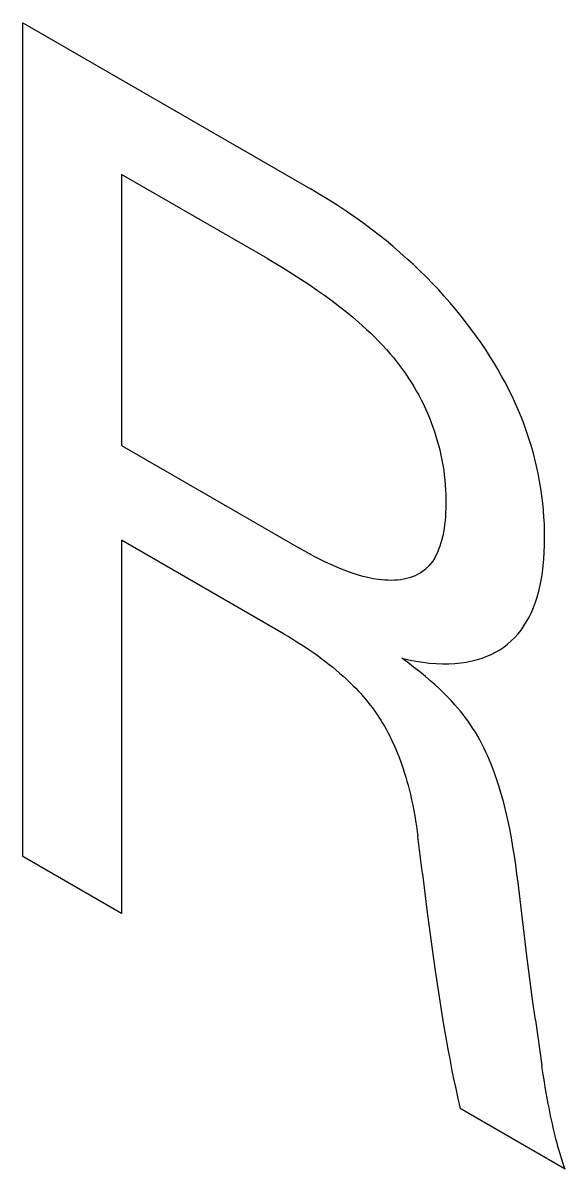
# Model space of a CAD drawing. Extents: x 0 to 420, y 0 to 297.
# Drawn here: x 176.269 to 177.438, y 174.857 to 177.327 of the extents above; entities that cross this region are included whole.
import ezdxf

# ---------------------------------------------------------------- set-up
doc = ezdxf.new("R2010")
doc.units = 0
doc.header["$LTSCALE"] = 23.1
doc.layers.add('40000_ISO', color=7, linetype='CONTINUOUS')

msp = doc.modelspace()

# ---------------------------------------------------------------- linework, layer by layer
at = {"layer": '40000_ISO', "color": 7, "linetype": 'CONTINUOUS'}
for p, q in [((176.2694, 175.5304), (176.2694, 177.3267)), ((176.2694, 177.3267), (176.8891, 176.969)), ((176.4822, 177.0001), (176.4822, 176.4158)), ((176.7964, 176.8187), (176.4822, 177.0001)), ((176.9083, 176.9576), (176.8891, 176.969)), ((176.9275, 176.9459), (176.9083, 176.9576)), ((176.9468, 176.9337), (176.9275, 176.9459)), ((176.966, 176.921), (176.9468, 176.9337)), ((176.9851, 176.9079), (176.966, 176.921)), ((177.0043, 176.8942), (176.9851, 176.9079)), ((177.0233, 176.88), (177.0043, 176.8942)), ((177.0381, 176.8685), (177.0233, 176.88)), ((177.0529, 176.8568), (177.0381, 176.8685)), ((177.0675, 176.8446), (177.0529, 176.8568)), ((177.0821, 176.8321), (177.0675, 176.8446)), ((176.7964, 176.8187), (176.8145, 176.8082)), ((177.0966, 176.8193), (177.0821, 176.8321)), ((177.111, 176.8061), (177.0966, 176.8193)), ((176.8145, 176.8082), (176.8326, 176.7973)), ((176.8326, 176.7973), (176.8506, 176.7861)), ((176.8506, 176.7861), (176.8687, 176.7746)), ((177.1253, 176.7925), (177.111, 176.8061)), ((177.1394, 176.7786), (177.1253, 176.7925)), ((176.8687, 176.7746), (176.8867, 176.7627)), ((176.8867, 176.7627), (176.9047, 176.7504)), ((177.1523, 176.7654), (177.1394, 176.7786)), ((177.165, 176.752), (177.1523, 176.7654)), ((176.9047, 176.7504), (176.9175, 176.7415)), ((176.9175, 176.7415), (176.9301, 176.7323)), ((177.1775, 176.7382), (177.165, 176.752)), ((177.1899, 176.7242), (177.1775, 176.7382)), ((176.9301, 176.7323), (176.9428, 176.7228)), ((176.9428, 176.7228), (176.9554, 176.7131)), ((176.9554, 176.7131), (176.968, 176.7031)), ((177.2021, 176.7098), (177.1899, 176.7242)), ((176.968, 176.7031), (176.9805, 176.6928)), ((176.9805, 176.6928), (176.9929, 176.6821)), ((177.2141, 176.6951), (177.2021, 176.7098)), ((177.2259, 176.68), (177.2141, 176.6951)), ((176.9929, 176.6821), (177.0017, 176.6743)), ((177.0017, 176.6743), (177.0104, 176.6663)), ((177.0104, 176.6663), (177.0191, 176.6581)), ((177.2374, 176.6647), (177.2259, 176.68)), ((177.2473, 176.6512), (177.2374, 176.6647)), ((177.0191, 176.6581), (177.0277, 176.6498)), ((177.0277, 176.6498), (177.0362, 176.6411)), ((177.0362, 176.6411), (177.0446, 176.6323)), ((177.2569, 176.6374), (177.2473, 176.6512)), ((177.2663, 176.6235), (177.2569, 176.6374)), ((177.0446, 176.6323), (177.0529, 176.6231)), ((177.0529, 176.6231), (177.061, 176.6138)), ((177.061, 176.6138), (177.0679, 176.6056)), ((177.2754, 176.6093), (177.2663, 176.6235)), ((177.0679, 176.6056), (177.0746, 176.5972)), ((177.0746, 176.5972), (177.0812, 176.5886)), ((177.0812, 176.5886), (177.0876, 176.5799)), ((177.2843, 176.595), (177.2754, 176.6093)), ((177.293, 176.5805), (177.2843, 176.595)), ((177.0876, 176.5799), (177.0939, 176.571)), ((177.0939, 176.571), (177.1001, 176.5619)), ((177.3013, 176.5658), (177.293, 176.5805)), ((177.3094, 176.551), (177.3013, 176.5658)), ((177.1001, 176.5619), (177.106, 176.5527)), ((177.106, 176.5527), (177.1118, 176.5434)), ((177.1118, 176.5434), (177.1173, 176.5339)), ((177.3171, 176.5361), (177.3094, 176.551)), ((177.1173, 176.5339), (177.1227, 176.5244)), ((177.1227, 176.5244), (177.1278, 176.5147)), ((177.1278, 176.5147), (177.1326, 176.505)), ((177.3244, 176.521), (177.3171, 176.5361)), ((177.3312, 176.5062), (177.3244, 176.521)), ((177.1326, 176.505), (177.1372, 176.4953)), ((177.1372, 176.4953), (177.1415, 176.4855)), ((177.3377, 176.4913), (177.3312, 176.5062)), ((177.3438, 176.4764), (177.3377, 176.4913)), ((177.1415, 176.4855), (177.1456, 176.4757)), ((177.1456, 176.4757), (177.1495, 176.4658)), ((177.1495, 176.4658), (177.1531, 176.4559)), ((177.3496, 176.4614), (177.3438, 176.4764)), ((177.1531, 176.4559), (177.1565, 176.446)), ((177.1565, 176.446), (177.1597, 176.4361)), ((177.355, 176.4464), (177.3496, 176.4614)), ((177.36, 176.4313), (177.355, 176.4464)), ((176.4822, 176.4158), (176.8642, 176.1953)), ((177.1597, 176.4361), (177.1627, 176.4263)), ((177.1627, 176.4263), (177.1654, 176.4165)), ((177.1654, 176.4165), (177.1679, 176.4067)), ((177.3647, 176.4163), (177.36, 176.4313)), ((177.3691, 176.4014), (177.3647, 176.4163)), ((177.1679, 176.4067), (177.1704, 176.3956)), ((177.1704, 176.3956), (177.1727, 176.3846)), ((177.373, 176.3864), (177.3691, 176.4014)), ((177.1727, 176.3846), (177.1747, 176.3738)), ((177.1747, 176.3738), (177.1764, 176.363)), ((177.3766, 176.3716), (177.373, 176.3864)), ((177.3801, 176.3555), (177.3766, 176.3716)), ((177.1764, 176.363), (177.1778, 176.3522)), ((177.1778, 176.3522), (177.179, 176.3416)), ((177.179, 176.3416), (177.1799, 176.3311)), ((177.3832, 176.3395), (177.3801, 176.3555)), ((177.1799, 176.3311), (177.1806, 176.3206)), ((177.1806, 176.3206), (177.181, 176.3103)), ((177.3859, 176.3236), (177.3832, 176.3395)), ((177.3881, 176.3078), (177.3859, 176.3236)), ((177.181, 176.3103), (177.1812, 176.3)), ((177.1812, 176.3), (177.1812, 176.2898)), ((177.39, 176.2922), (177.3881, 176.3078)), ((177.3915, 176.2768), (177.39, 176.2922)), ((177.1806, 176.2719), (177.1801, 176.2632)), ((177.181, 176.2808), (177.1806, 176.2719)), ((177.1812, 176.2898), (177.181, 176.2808)), ((177.3926, 176.2615), (177.3915, 176.2768)), ((177.1784, 176.246), (177.1772, 176.2376)), ((177.1793, 176.2545), (177.1784, 176.246)), ((177.1801, 176.2632), (177.1793, 176.2545)), ((177.3934, 176.2463), (177.3926, 176.2615)), ((177.3939, 176.2314), (177.3934, 176.2463)), ((177.1743, 176.2215), (177.1725, 176.2137)), ((177.1759, 176.2294), (177.1743, 176.2215)), ((177.1772, 176.2376), (177.1759, 176.2294)), ((177.3938, 176.2013), (177.394, 176.2166)), ((177.394, 176.2166), (177.3939, 176.2314)), ((176.4822, 176.2121), (176.4822, 175.4075)), ((176.8328, 176.0097), (176.4822, 176.2121)), ((176.8758, 176.1889), (176.8642, 176.1953)), ((177.1656, 176.1919), (177.1628, 176.1852)), ((177.1681, 176.1989), (177.1656, 176.1919)), ((177.1704, 176.2062), (177.1681, 176.1989)), ((177.1725, 176.2137), (177.1704, 176.2062)), ((177.3932, 176.1863), (177.3938, 176.2013)), ((176.8873, 176.1825), (176.8758, 176.1889)), ((176.8989, 176.1764), (176.8873, 176.1825)), ((176.9105, 176.1705), (176.8989, 176.1764)), ((176.922, 176.1648), (176.9105, 176.1705)), ((177.1528, 176.167), (177.1489, 176.1616)), ((177.1564, 176.1727), (177.1528, 176.167)), ((177.1597, 176.1788), (177.1564, 176.1727)), ((177.1628, 176.1852), (177.1597, 176.1788)), ((177.391, 176.157), (177.3923, 176.1715)), ((177.3923, 176.1715), (177.3932, 176.1863)), ((176.9335, 176.1594), (176.922, 176.1648)), ((176.945, 176.1543), (176.9335, 176.1594)), ((176.9565, 176.1495), (176.945, 176.1543)), ((176.9679, 176.145), (176.9565, 176.1495)), ((176.9793, 176.141), (176.9679, 176.145)), ((177.1307, 176.1444), (177.1256, 176.141)), ((177.1357, 176.1481), (177.1307, 176.1444)), ((177.1403, 176.1522), (177.1357, 176.1481)), ((177.1447, 176.1567), (177.1403, 176.1522)), ((177.1489, 176.1616), (177.1447, 176.1567)), ((177.3871, 176.129), (177.3893, 176.1429)), ((177.3893, 176.1429), (177.391, 176.157)), ((176.9906, 176.1373), (176.9793, 176.141)), ((177.0019, 176.1341), (176.9906, 176.1373)), ((177.0131, 176.1314), (177.0019, 176.1341)), ((177.0242, 176.1291), (177.0131, 176.1314)), ((177.0352, 176.1274), (177.0242, 176.1291)), ((177.0424, 176.1265), (177.0352, 176.1274)), ((177.0495, 176.126), (177.0424, 176.1265)), ((177.0565, 176.1256), (177.0495, 176.126)), ((177.0635, 176.1255), (177.0565, 176.1256)), ((177.0703, 176.1257), (177.0635, 176.1255)), ((177.0771, 176.1262), (177.0703, 176.1257)), ((177.0837, 176.127), (177.0771, 176.1262)), ((177.0902, 176.128), (177.0837, 176.127)), ((177.0966, 176.1294), (177.0902, 176.128)), ((177.1027, 176.131), (177.0966, 176.1294)), ((177.1088, 176.133), (177.1027, 176.131)), ((177.1146, 176.1353), (177.1088, 176.133)), ((177.1202, 176.138), (177.1146, 176.1353)), ((177.1256, 176.141), (177.1202, 176.138)), ((177.3845, 176.1155), (177.3871, 176.129)), ((177.378, 176.0896), (177.3815, 176.1023)), ((177.3815, 176.1023), (177.3845, 176.1155)), ((177.3701, 176.0671), (177.3742, 176.0782)), ((177.3742, 176.0782), (177.378, 176.0896)), ((177.3552, 176.0366), (177.3606, 176.0463)), ((177.3606, 176.0463), (177.3656, 176.0565)), ((177.3656, 176.0565), (177.3701, 176.0671)), ((177.3433, 176.0185), (177.3495, 176.0273)), ((177.3495, 176.0273), (177.3552, 176.0366)), ((176.8328, 176.0097), (176.842, 176.0044)), ((176.842, 176.0044), (176.8511, 175.9989)), ((176.8511, 175.9989), (176.8602, 175.9933)), ((177.3143, 175.9881), (177.3222, 175.995)), ((177.3222, 175.995), (177.3298, 176.0024)), ((177.3298, 176.0024), (177.3368, 176.0102)), ((177.3368, 176.0102), (177.3433, 176.0185)), ((176.8602, 175.9933), (176.8693, 175.9875)), ((176.8693, 175.9875), (176.8785, 175.9815)), ((176.8785, 175.9815), (176.8876, 175.9754)), ((176.8876, 175.9754), (176.8967, 175.9692)), ((177.279, 175.966), (177.2883, 175.9707)), ((177.2883, 175.9707), (177.2973, 175.976)), ((177.2973, 175.976), (177.306, 175.9817)), ((177.306, 175.9817), (177.3143, 175.9881)), ((176.8967, 175.9692), (176.9057, 175.9627)), ((176.9057, 175.9627), (176.9148, 175.956)), ((176.9148, 175.956), (176.9223, 175.9503)), ((176.9223, 175.9503), (176.9298, 175.9444)), ((177.0991, 175.9482), (177.0864, 175.9575)), ((177.0864, 175.9575), (177.1015, 175.9541)), ((177.1117, 175.9387), (177.0991, 175.9482)), ((177.1015, 175.9541), (177.1166, 175.9513)), ((177.1166, 175.9513), (177.1315, 175.949)), ((177.1315, 175.949), (177.1462, 175.9473)), ((177.1462, 175.9473), (177.1601, 175.9462)), ((177.1601, 175.9462), (177.1738, 175.9457)), ((177.1738, 175.9457), (177.1873, 175.9458)), ((177.1873, 175.9458), (177.2006, 175.9465)), ((177.2006, 175.9465), (177.2132, 175.9477)), ((177.2132, 175.9477), (177.2256, 175.9495)), ((177.2256, 175.9495), (177.2377, 175.9519)), ((177.2377, 175.9519), (177.2496, 175.955)), ((177.2496, 175.955), (177.2596, 175.9581)), ((177.2596, 175.9581), (177.2695, 175.9618)), ((177.2695, 175.9618), (177.279, 175.966)), ((176.9298, 175.9444), (176.9373, 175.9384)), ((176.9373, 175.9384), (176.9448, 175.9322)), ((176.9448, 175.9322), (176.9522, 175.9258)), ((176.9522, 175.9258), (176.9595, 175.9193)), ((177.1244, 175.9288), (177.1117, 175.9387)), ((177.137, 175.9186), (177.1244, 175.9288)), ((176.9595, 175.9193), (176.9668, 175.9126)), ((176.9668, 175.9126), (176.9741, 175.9056)), ((176.9741, 175.9056), (176.9813, 175.8985)), ((176.9813, 175.8985), (176.9867, 175.8929)), ((177.1495, 175.9079), (177.137, 175.9186)), ((177.1582, 175.9002), (177.1495, 175.9079)), ((177.1669, 175.8922), (177.1582, 175.9002)), ((176.9867, 175.8929), (176.9921, 175.8872)), ((176.9921, 175.8872), (176.9975, 175.8814)), ((176.9975, 175.8814), (177.0027, 175.8755)), ((177.0027, 175.8755), (177.0079, 175.8694)), ((177.1755, 175.884), (177.1669, 175.8922)), ((177.184, 175.8755), (177.1755, 175.884)), ((177.1923, 175.8667), (177.184, 175.8755)), ((177.0079, 175.8694), (177.013, 175.8632)), ((177.013, 175.8632), (177.018, 175.8569)), ((177.018, 175.8569), (177.0229, 175.8505)), ((177.0229, 175.8505), (177.0277, 175.8439)), ((177.2006, 175.8576), (177.1923, 175.8667)), ((177.2065, 175.8508), (177.2006, 175.8576)), ((177.2124, 175.8439), (177.2065, 175.8508)), ((177.0277, 175.8439), (177.0324, 175.8372)), ((177.0324, 175.8372), (177.0366, 175.8308)), ((177.0366, 175.8308), (177.0407, 175.8244)), ((177.0407, 175.8244), (177.0447, 175.8178)), ((177.2181, 175.8367), (177.2124, 175.8439)), ((177.2237, 175.8294), (177.2181, 175.8367)), ((177.2292, 175.822), (177.2237, 175.8294)), ((177.2345, 175.8144), (177.2292, 175.822)), ((177.0447, 175.8178), (177.0486, 175.8112)), ((177.0486, 175.8112), (177.0524, 175.8045)), ((177.0524, 175.8045), (177.0561, 175.7977)), ((177.0561, 175.7977), (177.0596, 175.7909)), ((177.2396, 175.8066), (177.2345, 175.8144)), ((177.2448, 175.7984), (177.2396, 175.8066)), ((177.2497, 175.7901), (177.2448, 175.7984)), ((177.0596, 175.7909), (177.063, 175.784)), ((177.063, 175.784), (177.0663, 175.7771)), ((177.0663, 175.7771), (177.0695, 175.7702)), ((177.2544, 175.7816), (177.2497, 175.7901)), ((177.2589, 175.7731), (177.2544, 175.7816)), ((177.2633, 175.7644), (177.2589, 175.7731)), ((177.0695, 175.7702), (177.0726, 175.7632)), ((177.0726, 175.7632), (177.0762, 175.7544)), ((177.0762, 175.7544), (177.0797, 175.7457)), ((177.2674, 175.7556), (177.2633, 175.7644)), ((177.2714, 175.7468), (177.2674, 175.7556)), ((177.0797, 175.7457), (177.0831, 175.7369)), ((177.0831, 175.7369), (177.0862, 175.7281)), ((177.0862, 175.7281), (177.0892, 175.7193)), ((177.2752, 175.738), (177.2714, 175.7468)), ((177.2788, 175.7291), (177.2752, 175.738)), ((177.2823, 175.7202), (177.2788, 175.7291)), ((177.0892, 175.7193), (177.0921, 175.7104)), ((177.0921, 175.7104), (177.0947, 175.7017)), ((177.0947, 175.7017), (177.0973, 175.6929)), ((177.2869, 175.7078), (177.2823, 175.7202)), ((177.2912, 175.6954), (177.2869, 175.7078)), ((177.0973, 175.6929), (177.0997, 175.6841)), ((177.0997, 175.6841), (177.102, 175.6754)), ((177.102, 175.6754), (177.1048, 175.6639)), ((177.2952, 175.683), (177.2912, 175.6954)), ((177.299, 175.6707), (177.2952, 175.683)), ((177.1048, 175.6639), (177.1074, 175.6524)), ((177.1074, 175.6524), (177.1098, 175.641)), ((177.3026, 175.6584), (177.299, 175.6707)), ((177.3059, 175.6461), (177.3026, 175.6584)), ((177.1098, 175.641), (177.112, 175.6296)), ((177.112, 175.6296), (177.114, 175.6183)), ((177.309, 175.6338), (177.3059, 175.6461)), ((177.3119, 175.6216), (177.309, 175.6338)), ((177.114, 175.6183), (177.1159, 175.6071)), ((177.1159, 175.6071), (177.1176, 175.5959)), ((177.3146, 175.6095), (177.3119, 175.6216)), ((177.3187, 175.5899), (177.3146, 175.6095)), ((177.1176, 175.5959), (177.1192, 175.5847)), ((177.1192, 175.5847), (177.1206, 175.5737)), ((177.3224, 175.5704), (177.3187, 175.5899)), ((177.1305, 175.4928), (177.1206, 175.5737)), ((177.3257, 175.551), (177.3224, 175.5704)), ((177.3288, 175.5318), (177.3257, 175.551)), ((176.4822, 175.4075), (176.2694, 175.5304)), ((177.3316, 175.5126), (177.3288, 175.5318)), ((177.3342, 175.4934), (177.3316, 175.5126)), ((177.1305, 175.4928), (177.1357, 175.4512)), ((177.3367, 175.4744), (177.3342, 175.4934)), ((177.1357, 175.4512), (177.141, 175.4095)), ((177.3411, 175.4381), (177.3367, 175.4744)), ((177.3497, 175.3656), (177.3411, 175.4381)), ((177.141, 175.4095), (177.1465, 175.3677)), ((177.1465, 175.3677), (177.1522, 175.3258)), ((177.3558, 175.3162), (177.3497, 175.3656)), ((177.1522, 175.3258), (177.1582, 175.2839)), ((177.3622, 175.2667), (177.3558, 175.3162)), ((177.1582, 175.2839), (177.1623, 175.256)), ((177.1623, 175.256), (177.1665, 175.228)), ((177.368, 175.2223), (177.3622, 175.2667)), ((177.1665, 175.228), (177.1709, 175.2)), ((177.3742, 175.1777), (177.368, 175.2223)), ((177.1709, 175.2), (177.1755, 175.1719)), ((177.1755, 175.1719), (177.1803, 175.1437)), ((177.3742, 175.1777), (177.388, 175.0802)), ((177.1803, 175.1437), (177.1854, 175.1154)), ((177.1854, 175.1154), (177.1894, 175.0942)), ((177.1894, 175.0942), (177.1935, 175.073)), ((177.3897, 175.0685), (177.388, 175.0802)), ((177.1935, 175.073), (177.1979, 175.0517)), ((177.3915, 175.0568), (177.3897, 175.0685)), ((177.3934, 175.045), (177.3915, 175.0568)), ((177.1979, 175.0517), (177.2024, 175.0303)), ((177.3954, 175.0333), (177.3934, 175.045)), ((177.3975, 175.0215), (177.3954, 175.0333)), ((177.2024, 175.0303), (177.2071, 175.0089)), ((177.2071, 175.0089), (177.2121, 174.9874)), ((177.3996, 175.0097), (177.3975, 175.0215)), ((177.4018, 174.9978), (177.3996, 175.0097)), ((177.4381, 174.8569), (177.2121, 174.9874)), ((177.4035, 174.9892), (177.4018, 174.9978)), ((177.4052, 174.9805), (177.4035, 174.9892)), ((177.407, 174.9719), (177.4052, 174.9805)), ((177.4088, 174.9632), (177.407, 174.9719)), ((177.4107, 174.9545), (177.4088, 174.9632)), ((177.4127, 174.9458), (177.4107, 174.9545)), ((177.4147, 174.937), (177.4127, 174.9458)), ((177.4169, 174.9283), (177.4147, 174.937)), ((177.4191, 174.9195), (177.4169, 174.9283)), ((177.4209, 174.9126), (177.4191, 174.9195)), ((177.4228, 174.9057), (177.4209, 174.9126)), ((177.4248, 174.8988), (177.4228, 174.9057)), ((177.4268, 174.8918), (177.4248, 174.8988)), ((177.4289, 174.8849), (177.4268, 174.8918)), ((177.4311, 174.8779), (177.4289, 174.8849)), ((177.4333, 174.8709), (177.4311, 174.8779)), ((177.4357, 174.8639), (177.4333, 174.8709)), ((177.4381, 174.8569), (177.4357, 174.8639))]:
    msp.add_line(p, q, dxfattribs=at)

doc.saveas('drawing.dxf')
